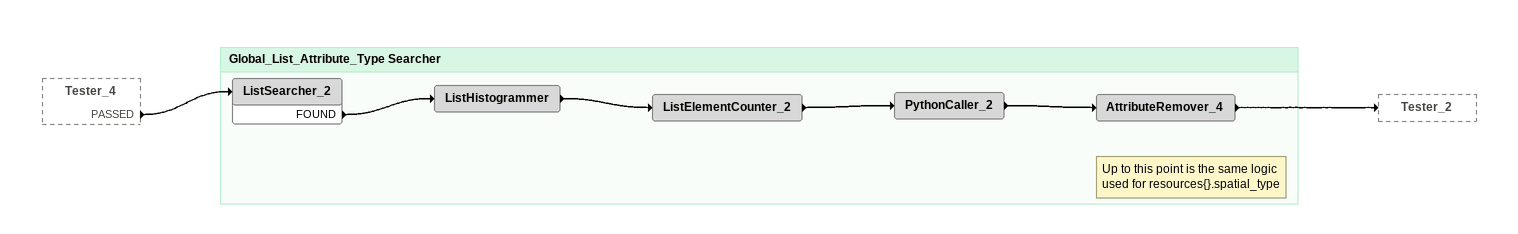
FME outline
Tester_4 [outside]
    PASSED -> ListSearcher_2

Bookmark: Global_List_Attribute_Type Searcher
ListSearcher_2
    FOUND -> ListHistogrammer
ListHistogrammer
    -> ListElementCounter_2
ListElementCounter_2
    -> PythonCaller_2
PythonCaller_2
    -> AttributeRemover_4
Note: Up to this point is the same logic used for resources{}.spatial_type
AttributeRemover_4
    -> Tester_2
